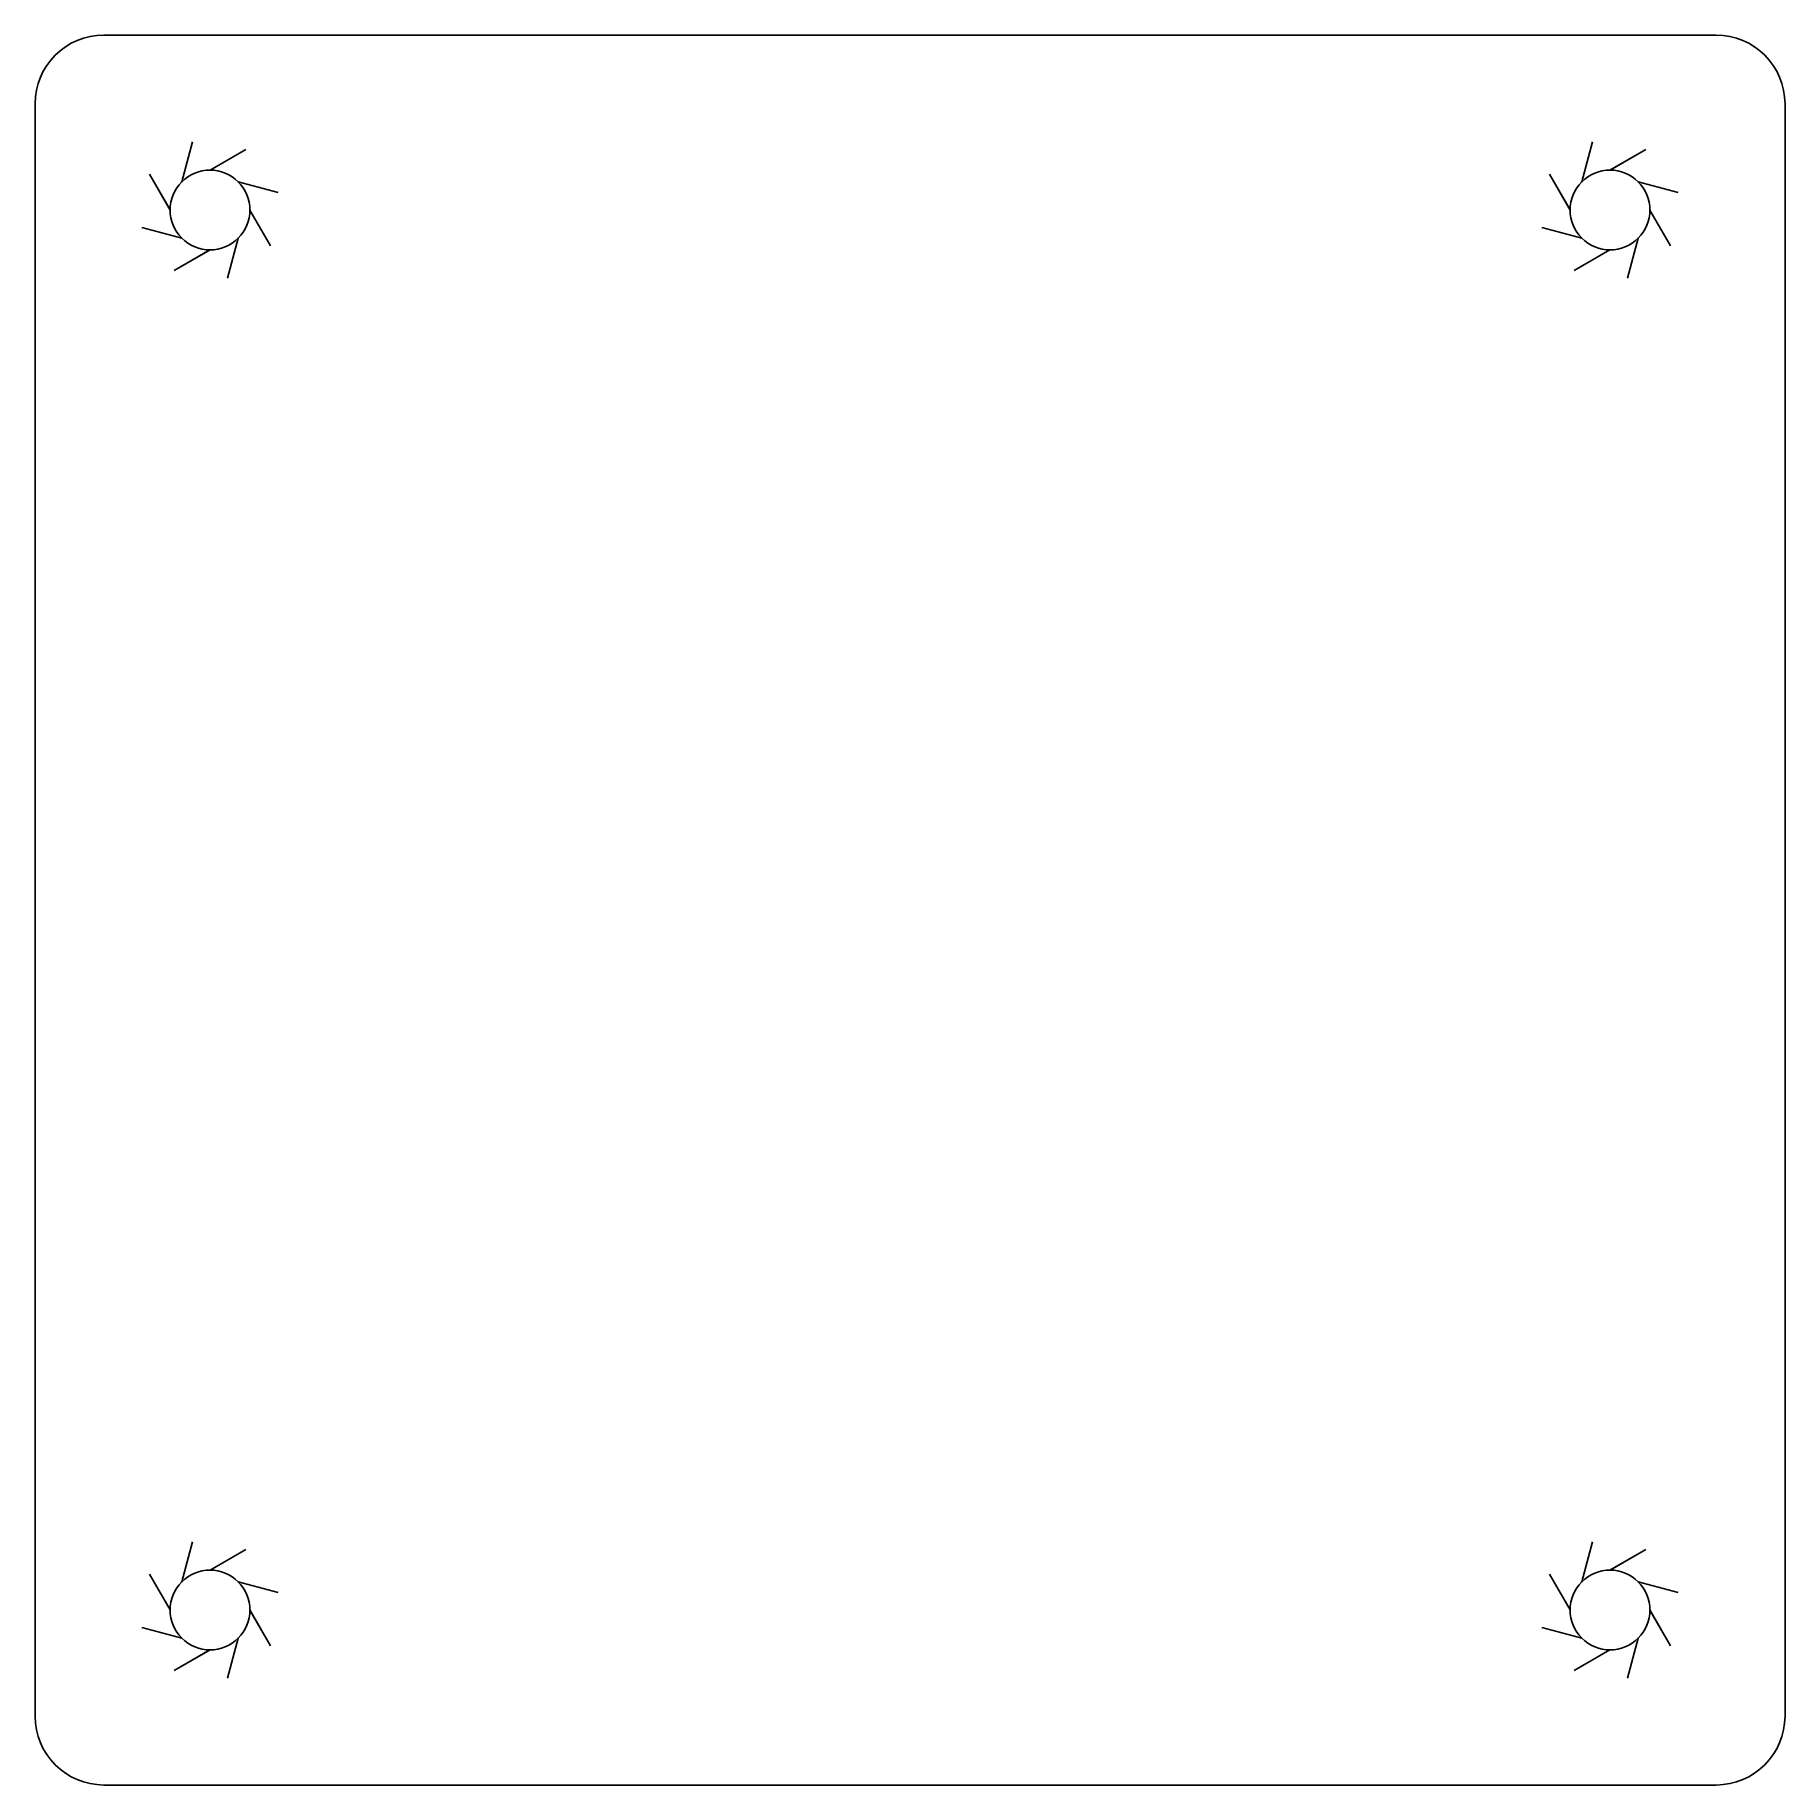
# Model space of a CAD drawing. Header units: millimetres. Extents: x -31.8 to 31.8, y -31.8 to 31.8.
import ezdxf

# ---------------------------------------------------------------- set-up
doc = ezdxf.new("R2010")
doc.units = ezdxf.units.MM
doc.layers.add('Sketch002', color=7, linetype='CONTINUOUS')

msp = doc.modelspace()

# ---------------------------------------------------------------- linework, layer by layer
at = {"layer": 'Sketch002'}
for p, q in [((29.25, 31.75), (-29.25, 31.75)), ((-31.75, 29.25), (-31.75, -29.25)), ((31.75, -29.25), (31.75, 29.25)), ((-26.425, 26.425), (-26.037, 27.874)), ((-26.036, 27.874), (-26.424, 26.427)), ((-26.037, 27.874), (-26.036, 27.874)), ((-25.4, 26.85), (-24.101, 27.6)), ((-24.1, 27.599), (-25.398, 26.85)), ((-24.101, 27.6), (-24.1, 27.599)), ((24.375, 26.425), (24.763, 27.874)), ((24.764, 27.874), (24.376, 26.427)), ((24.763, 27.874), (24.764, 27.874)), ((25.4, 26.85), (26.699, 27.6)), ((26.7, 27.599), (25.402, 26.85)), ((26.699, 27.6), (26.7, 27.599)), ((-27.6, 26.699), (-27.599, 26.7)), ((-26.85, 25.4), (-27.6, 26.699)), ((-27.599, 26.7), (-26.85, 25.402)), ((23.2, 26.699), (23.201, 26.7)), ((23.95, 25.4), (23.2, 26.699)), ((23.201, 26.7), (23.95, 25.402)), ((-24.375, 26.425), (-22.926, 26.037)), ((-22.926, 26.036), (-24.373, 26.424)), ((-22.926, 26.037), (-22.926, 26.036)), ((26.425, 26.425), (27.874, 26.037)), ((27.874, 26.036), (26.427, 26.424)), ((27.874, 26.037), (27.874, 26.036)), ((-23.95, 25.4), (-23.2, 24.101)), ((26.85, 25.4), (27.6, 24.101)), ((-23.201, 24.1), (-23.95, 25.398)), ((27.599, 24.1), (26.85, 25.398)), ((-27.874, 24.764), (-26.427, 24.376)), ((-27.874, 24.763), (-27.874, 24.764)), ((-26.425, 24.375), (-27.874, 24.763)), ((-24.764, 22.926), (-24.376, 24.373)), ((-24.375, 24.375), (-24.763, 22.926)), ((22.926, 24.764), (24.373, 24.376)), ((22.926, 24.763), (22.926, 24.764)), ((24.375, 24.375), (22.926, 24.763)), ((26.036, 22.926), (26.424, 24.373)), ((26.425, 24.375), (26.037, 22.926)), ((-26.7, 23.201), (-25.402, 23.95)), ((-25.4, 23.95), (-26.699, 23.2)), ((-23.2, 24.101), (-23.201, 24.1)), ((24.1, 23.201), (25.398, 23.95)), ((25.4, 23.95), (24.101, 23.2)), ((27.6, 24.101), (27.599, 24.1)), ((-26.699, 23.2), (-26.7, 23.201)), ((-24.763, 22.926), (-24.764, 22.926)), ((24.101, 23.2), (24.1, 23.201)), ((26.037, 22.926), (26.036, 22.926)), ((-26.425, -24.375), (-26.037, -22.926)), ((-26.036, -22.926), (-26.424, -24.373)), ((-26.037, -22.926), (-26.036, -22.926)), ((-25.4, -23.95), (-24.101, -23.2)), ((-24.1, -23.201), (-25.398, -23.95)), ((-24.101, -23.2), (-24.1, -23.201)), ((24.375, -24.375), (24.763, -22.926)), ((24.764, -22.926), (24.376, -24.373)), ((24.763, -22.926), (24.764, -22.926)), ((25.4, -23.95), (26.699, -23.2)), ((26.7, -23.201), (25.402, -23.95)), ((26.699, -23.2), (26.7, -23.201)), ((-27.6, -24.101), (-27.599, -24.1)), ((-26.85, -25.4), (-27.6, -24.101)), ((-27.599, -24.1), (-26.85, -25.398)), ((23.2, -24.101), (23.201, -24.1)), ((23.95, -25.4), (23.2, -24.101)), ((23.201, -24.1), (23.95, -25.398)), ((-24.375, -24.375), (-22.926, -24.763)), ((-22.926, -24.764), (-24.373, -24.376)), ((-22.926, -24.763), (-22.926, -24.764)), ((26.425, -24.375), (27.874, -24.763)), ((27.874, -24.764), (26.427, -24.376)), ((27.874, -24.763), (27.874, -24.764)), ((-23.95, -25.4), (-23.2, -26.699)), ((26.85, -25.4), (27.6, -26.699)), ((-23.201, -26.7), (-23.95, -25.402)), ((27.599, -26.7), (26.85, -25.402)), ((-27.874, -26.036), (-26.427, -26.424)), ((-27.874, -26.037), (-27.874, -26.036)), ((-26.425, -26.425), (-27.874, -26.037)), ((-24.764, -27.874), (-24.376, -26.427)), ((-24.375, -26.425), (-24.763, -27.874)), ((22.926, -26.036), (24.373, -26.424)), ((22.926, -26.037), (22.926, -26.036)), ((24.375, -26.425), (22.926, -26.037)), ((26.036, -27.874), (26.424, -26.427)), ((26.425, -26.425), (26.037, -27.874)), ((-26.7, -27.599), (-25.402, -26.85)), ((-25.4, -26.85), (-26.699, -27.6)), ((-23.2, -26.699), (-23.201, -26.7)), ((24.1, -27.599), (25.398, -26.85)), ((25.4, -26.85), (24.101, -27.6)), ((27.6, -26.699), (27.599, -26.7)), ((-26.699, -27.6), (-26.7, -27.599)), ((-24.763, -27.874), (-24.764, -27.874)), ((24.101, -27.6), (24.1, -27.599)), ((26.037, -27.874), (26.036, -27.874)), ((-29.25, -31.75), (29.25, -31.75))]:
    msp.add_line(p, q, dxfattribs=at)
for centre, radius, start, end in [((-29.25, 29.25), 2.5, 90, 180), ((29.25, 29.25), 2.5, 0, 90), ((-25.4, 25.4), 1.45, 90, 134.92107), ((-25.4, 25.4), 1.45, 45, 89.92107), ((25.4, 25.4), 1.45, 90, 134.92107), ((25.4, 25.4), 1.45, 45, 89.92107), ((-25.4, 25.4), 1.45, 135, 179.92107), ((-25.4, 25.4), 1.45, 0, 44.92107), ((25.4, 25.4), 1.45, 135, 179.92107), ((25.4, 25.4), 1.45, 0, 44.92107), ((-25.4, 25.4), 1.45, 180, -135.07893), ((25.4, 25.4), 1.45, 180, -135.07893), ((-25.4, 25.4), 1.45, -45, -0.07893), ((25.4, 25.4), 1.45, -45, -0.07893), ((-25.4, 25.4), 1.45, -135, -90.07893), ((-25.4, 25.4), 1.45, -90, -45.07893), ((25.4, 25.4), 1.45, -135, -90.07893), ((25.4, 25.4), 1.45, -90, -45.07893), ((-25.4, -25.4), 1.45, 90, 134.92107), ((-25.4, -25.4), 1.45, 45, 89.92107), ((25.4, -25.4), 1.45, 90, 134.92107), ((25.4, -25.4), 1.45, 45, 89.92107), ((-25.4, -25.4), 1.45, 135, 179.92107), ((-25.4, -25.4), 1.45, 0, 44.92107), ((25.4, -25.4), 1.45, 135, 179.92107), ((25.4, -25.4), 1.45, 0, 44.92107), ((-25.4, -25.4), 1.45, -180, -135.07893), ((25.4, -25.4), 1.45, -180, -135.07893), ((-25.4, -25.4), 1.45, -45, -0.07893), ((25.4, -25.4), 1.45, -45, -0.07893), ((-25.4, -25.4), 1.45, -135, -90.07893), ((-25.4, -25.4), 1.45, -90, -45.07893), ((25.4, -25.4), 1.45, -135, -90.07893), ((25.4, -25.4), 1.45, -90, -45.07893), ((-29.25, -29.25), 2.5, 180, -90), ((29.25, -29.25), 2.5, -90, 0)]:
    msp.add_arc(centre, radius, start, end, dxfattribs=at)

doc.saveas('drawing.dxf')
